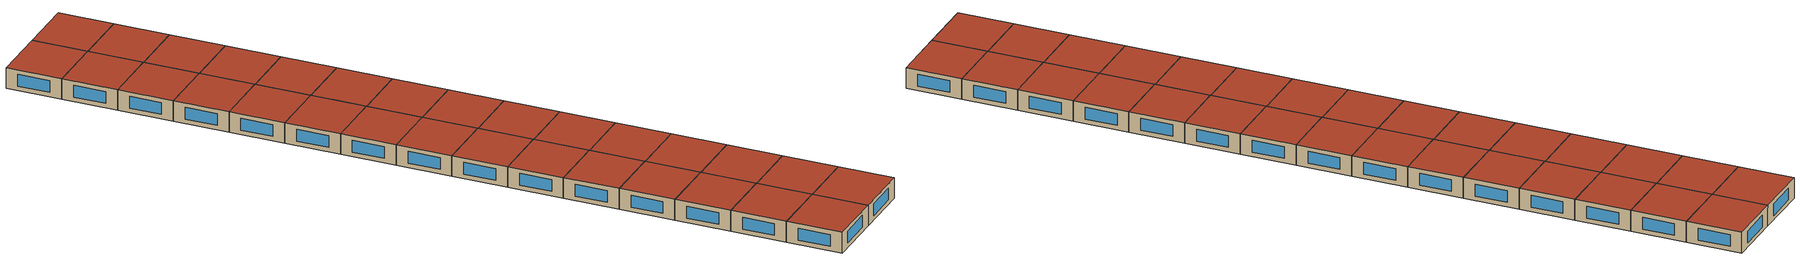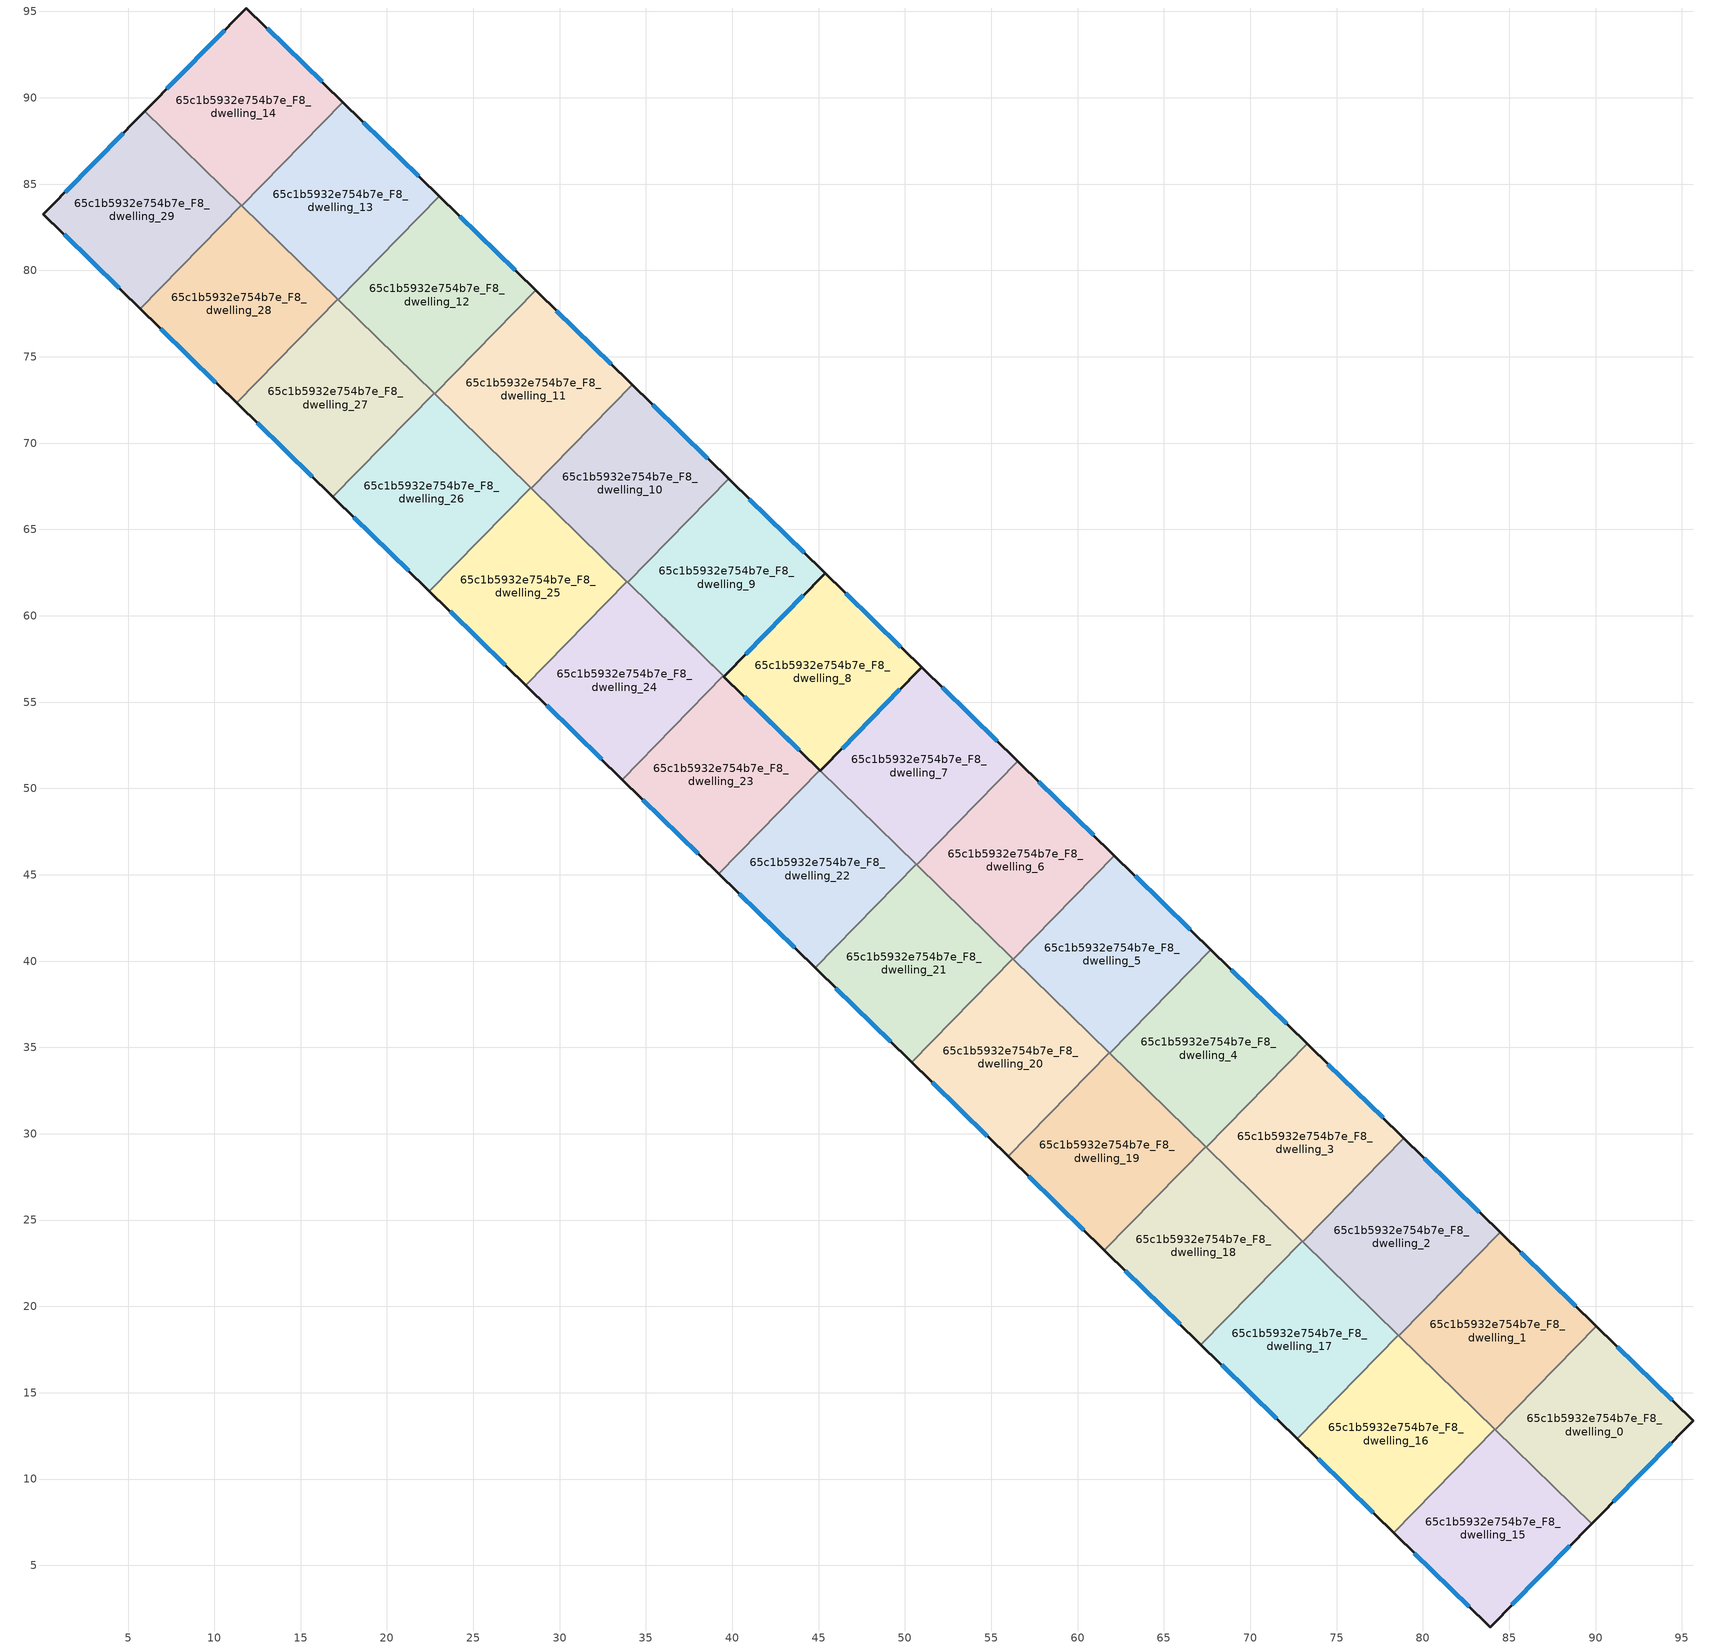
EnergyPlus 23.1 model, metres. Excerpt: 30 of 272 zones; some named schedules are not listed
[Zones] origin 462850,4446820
65c1b5932e754b7e_F8_dwelling_0
 floor to 65c1b5932e754b7e_F7_dwelling_0 (EU_floor_Construction): 95.65,13.39 89.76,7.41 84.19,12.85 90.05,18.85 z24
 wall outside (EU_wall_Construction): 89.76,7.41 95.65,13.39 90.05,18.85 z24:27
 wall to 65c1b5932e754b7e_F8_dwelling_1 (EU_wall_Construction): 90.05,18.85 84.19,12.85 z24:27
 wall to 65c1b5932e754b7e_F8_dwelling_15 (EU_wall_Construction): 84.19,12.85 89.76,7.41 z24:27
 window (EU_Window_Construction): 91.02,8.69 94.39,12.11 / 94.45,14.56 91.25,17.68 z24.64:26.36
 roof outside (EU_roof_Construction): 89.76,7.41 95.65,13.39 90.05,18.85 84.19,12.85 z27
65c1b5932e754b7e_F8_dwelling_1
 floor to 65c1b5932e754b7e_F7_dwelling_1 (EU_floor_Construction): 90.05,18.85 84.19,12.85 78.61,18.3 84.47,24.3 z24
 wall outside (EU_wall_Construction): 90.05,18.85 84.47,24.3 z24:27
 wall to 65c1b5932e754b7e_F8_dwelling_2 (EU_wall_Construction): 84.47,24.3 78.61,18.3 z24:27
 wall to 65c1b5932e754b7e_F8_dwelling_16 (EU_wall_Construction): 78.61,18.3 84.17,12.87 z24:27
 wall to 65c1b5932e754b7e_F8_dwelling_15 (EU_wall_Construction): 84.17,12.87 84.19,12.85 z24:27
 window (EU_Window_Construction): 88.86,20.02 85.66,23.13 z24.64:26.36
 roof outside (EU_roof_Construction): 84.19,12.85 90.05,18.85 84.47,24.3 78.61,18.3 z27
65c1b5932e754b7e_F8_dwelling_10
 floor to 65c1b5932e754b7e_F7_dwelling_10 (EU_floor_Construction): 39.79,67.93 33.93,61.94 28.34,67.39 34.2,73.39 z24
 wall outside (EU_wall_Construction): 39.79,67.93 34.2,73.39 z24:27
 wall to 65c1b5932e754b7e_F8_dwelling_9 (EU_wall_Construction): 33.93,61.94 39.79,67.93 z24:27
 wall to 65c1b5932e754b7e_F8_dwelling_11 (EU_wall_Construction): 34.2,73.39 28.34,67.39 z24:27
 wall to 65c1b5932e754b7e_F8_dwelling_25 (EU_wall_Construction): 28.34,67.39 33.9,61.97 z24:27
 wall to 65c1b5932e754b7e_F8_dwelling_24 (EU_wall_Construction): 33.9,61.97 33.93,61.94 z24:27
 window (EU_Window_Construction): 38.59,69.1 35.4,72.22 z24.64:26.36
 roof outside (EU_roof_Construction): 33.93,61.94 39.79,67.93 34.2,73.39 28.34,67.39 z27
65c1b5932e754b7e_F8_dwelling_11
 floor to 65c1b5932e754b7e_F7_dwelling_11 (EU_floor_Construction): 34.2,73.39 28.34,67.39 22.76,72.85 28.61,78.84 z24
 wall outside (EU_wall_Construction): 34.2,73.39 28.61,78.84 z24:27
 wall to 65c1b5932e754b7e_F8_dwelling_12 (EU_wall_Construction): 28.61,78.84 22.76,72.85 z24:27
 wall to 65c1b5932e754b7e_F8_dwelling_26 (EU_wall_Construction): 22.76,72.85 28.31,67.42 z24:27
 wall to 65c1b5932e754b7e_F8_dwelling_25 (EU_wall_Construction): 28.31,67.42 28.34,67.39 z24:27
 window (EU_Window_Construction): 33,74.56 29.81,77.68 z24.64:26.36
 roof outside (EU_roof_Construction): 28.34,67.39 34.2,73.39 28.61,78.84 22.76,72.85 z27
65c1b5932e754b7e_F8_dwelling_12
 floor to 65c1b5932e754b7e_F7_dwelling_12 (EU_floor_Construction): 28.61,78.84 22.76,72.85 17.17,78.31 23.02,84.3 z24
 wall outside (EU_wall_Construction): 28.61,78.84 23.02,84.3 z24:27
 wall to 65c1b5932e754b7e_F8_dwelling_13 (EU_wall_Construction): 23.02,84.3 17.17,78.31 z24:27
 wall to 65c1b5932e754b7e_F8_dwelling_27 (EU_wall_Construction): 17.17,78.31 22.73,72.88 z24:27
 wall to 65c1b5932e754b7e_F8_dwelling_26 (EU_wall_Construction): 22.73,72.88 22.76,72.85 z24:27
 window (EU_Window_Construction): 27.42,80.01 24.22,83.13 z24.64:26.36
 roof outside (EU_roof_Construction): 22.76,72.85 28.61,78.84 23.02,84.3 17.17,78.31 z27
65c1b5932e754b7e_F8_dwelling_13
 floor to 65c1b5932e754b7e_F7_dwelling_13 (EU_floor_Construction): 23.02,84.3 17.17,78.31 11.58,83.76 17.44,89.76 z24
 wall outside (EU_wall_Construction): 23.02,84.3 17.44,89.76 z24:27
 wall to 65c1b5932e754b7e_F8_dwelling_14 (EU_wall_Construction): 17.44,89.76 11.58,83.76 z24:27
 wall to 65c1b5932e754b7e_F8_dwelling_28 (EU_wall_Construction): 11.58,83.76 17.14,78.33 z24:27
 wall to 65c1b5932e754b7e_F8_dwelling_27 (EU_wall_Construction): 17.14,78.33 17.17,78.31 z24:27
 window (EU_Window_Construction): 21.83,85.47 18.63,88.59 z24.64:26.36
 roof outside (EU_roof_Construction): 17.17,78.31 23.02,84.3 17.44,89.76 11.58,83.76 z27
65c1b5932e754b7e_F8_dwelling_14
 floor to 65c1b5932e754b7e_F7_dwelling_14 (EU_floor_Construction): 17.44,89.76 11.58,83.76 5.98,89.23 11.86,95.2 z24
 wall outside (EU_wall_Construction): 17.44,89.76 11.86,95.2 5.98,89.23 z24:27
 wall to 65c1b5932e754b7e_F8_dwelling_29 (EU_wall_Construction): 5.98,89.23 11.56,83.79 z24:27
 wall to 65c1b5932e754b7e_F8_dwelling_28 (EU_wall_Construction): 11.56,83.79 11.58,83.76 z24:27
 window (EU_Window_Construction): 10.6,93.92 7.24,90.51 / 16.24,90.92 13.05,94.04 z24.64:26.36
 roof outside (EU_roof_Construction): 11.58,83.76 17.44,89.76 11.86,95.2 5.98,89.23 z27
65c1b5932e754b7e_F8_dwelling_15
 floor to 65c1b5932e754b7e_F7_dwelling_15 (EU_floor_Construction): 89.76,7.41 83.89,1.43 78.31,6.88 84.17,12.87 z24
 wall outside (EU_wall_Construction): 78.31,6.88 83.89,1.43 89.76,7.41 z24:27
 wall to 65c1b5932e754b7e_F8_dwelling_16 (EU_wall_Construction): 84.17,12.87 78.31,6.88 z24:27
 window (EU_Window_Construction): 85.15,2.71 88.51,6.13 / 79.51,5.71 82.69,2.6 z24.64:26.36
 roof outside (EU_roof_Construction): 83.89,1.43 89.76,7.41 84.17,12.87 78.31,6.88 z27
65c1b5932e754b7e_F8_dwelling_16
 floor to 65c1b5932e754b7e_F7_dwelling_16 (EU_floor_Construction): 84.17,12.87 78.31,6.88 72.73,12.33 78.58,18.33 z24
 wall outside (EU_wall_Construction): 72.73,12.33 78.31,6.88 z24:27
 wall to 65c1b5932e754b7e_F8_dwelling_17 (EU_wall_Construction): 78.58,18.33 72.73,12.33 z24:27
 wall to 65c1b5932e754b7e_F8_dwelling_2 (EU_wall_Construction): 78.61,18.3 78.58,18.33 z24:27
 window (EU_Window_Construction): 73.92,11.16 77.12,8.05 z24.64:26.36
 roof outside (EU_roof_Construction): 78.31,6.88 84.17,12.87 78.58,18.33 72.73,12.33 z27
65c1b5932e754b7e_F8_dwelling_17
 floor to 65c1b5932e754b7e_F7_dwelling_17 (EU_floor_Construction): 78.58,18.33 72.73,12.33 67.14,17.79 73,23.78 z24
 wall outside (EU_wall_Construction): 67.14,17.79 72.73,12.33 z24:27
 wall to 65c1b5932e754b7e_F8_dwelling_18 (EU_wall_Construction): 73,23.78 67.14,17.79 z24:27
 wall to 65c1b5932e754b7e_F8_dwelling_2 (EU_wall_Construction): 78.58,18.33 73.03,23.76 z24:27
 wall to 65c1b5932e754b7e_F8_dwelling_3 (EU_wall_Construction): 73.03,23.76 73,23.78 z24:27
 window (EU_Window_Construction): 68.34,16.62 71.53,13.5 z24.64:26.36
 roof outside (EU_roof_Construction): 72.73,12.33 78.58,18.33 73,23.78 67.14,17.79 z27
65c1b5932e754b7e_F8_dwelling_18
 floor to 65c1b5932e754b7e_F7_dwelling_18 (EU_floor_Construction): 73,23.78 67.14,17.79 61.56,23.24 67.41,29.24 z24
 wall outside (EU_wall_Construction): 61.56,23.24 67.14,17.79 z24:27
 wall to 65c1b5932e754b7e_F8_dwelling_19 (EU_wall_Construction): 67.41,29.24 61.56,23.24 z24:27
 wall to 65c1b5932e754b7e_F8_dwelling_3 (EU_wall_Construction): 73,23.78 67.44,29.21 z24:27
 wall to 65c1b5932e754b7e_F8_dwelling_4 (EU_wall_Construction): 67.44,29.21 67.41,29.24 z24:27
 window (EU_Window_Construction): 62.75,22.07 65.94,18.96 z24.64:26.36
 roof outside (EU_roof_Construction): 67.14,17.79 73,23.78 67.41,29.24 61.56,23.24 z27
65c1b5932e754b7e_F8_dwelling_19
 floor to 65c1b5932e754b7e_F7_dwelling_19 (EU_floor_Construction): 67.41,29.24 61.56,23.24 55.97,28.7 61.83,34.69 z24
 wall outside (EU_wall_Construction): 55.97,28.7 61.56,23.24 z24:27
 wall to 65c1b5932e754b7e_F8_dwelling_20 (EU_wall_Construction): 61.83,34.69 55.97,28.7 z24:27
 wall to 65c1b5932e754b7e_F8_dwelling_4 (EU_wall_Construction): 67.41,29.24 61.86,34.66 z24:27
 wall to 65c1b5932e754b7e_F8_dwelling_5 (EU_wall_Construction): 61.86,34.66 61.83,34.69 z24:27
 window (EU_Window_Construction): 57.17,27.53 60.36,24.41 z24.64:26.36
 roof outside (EU_roof_Construction): 61.56,23.24 67.41,29.24 61.83,34.69 55.97,28.7 z27
65c1b5932e754b7e_F8_dwelling_2
 floor to 65c1b5932e754b7e_F7_dwelling_2 (EU_floor_Construction): 84.47,24.3 78.61,18.3 73.03,23.75 78.88,29.75 z24
 wall outside (EU_wall_Construction): 84.47,24.3 78.88,29.75 z24:27
 wall to 65c1b5932e754b7e_F8_dwelling_3 (EU_wall_Construction): 78.88,29.75 73.03,23.75 z24:27
 window (EU_Window_Construction): 83.27,25.47 80.08,28.59 z24.64:26.36
 roof outside (EU_roof_Construction): 78.61,18.3 84.47,24.3 78.88,29.75 73.03,23.75 z27
65c1b5932e754b7e_F8_dwelling_20
 floor to 65c1b5932e754b7e_F7_dwelling_20 (EU_floor_Construction): 61.83,34.69 55.97,28.7 50.38,34.15 56.24,40.15 z24
 wall outside (EU_wall_Construction): 50.38,34.15 55.97,28.7 z24:27
 wall to 65c1b5932e754b7e_F8_dwelling_21 (EU_wall_Construction): 56.24,40.15 50.38,34.15 z24:27
 wall to 65c1b5932e754b7e_F8_dwelling_5 (EU_wall_Construction): 61.83,34.69 56.27,40.12 z24:27
 wall to 65c1b5932e754b7e_F8_dwelling_6 (EU_wall_Construction): 56.27,40.12 56.24,40.15 z24:27
 window (EU_Window_Construction): 51.58,32.98 54.77,29.87 z24.64:26.36
 roof outside (EU_roof_Construction): 55.97,28.7 61.83,34.69 56.24,40.15 50.38,34.15 z27
65c1b5932e754b7e_F8_dwelling_21
 floor to 65c1b5932e754b7e_F7_dwelling_21 (EU_floor_Construction): 56.24,40.15 50.38,34.15 44.8,39.61 50.66,45.6 z24
 wall outside (EU_wall_Construction): 44.8,39.61 50.38,34.15 z24:27
 wall to 65c1b5932e754b7e_F8_dwelling_22 (EU_wall_Construction): 50.66,45.6 44.8,39.61 z24:27
 wall to 65c1b5932e754b7e_F8_dwelling_6 (EU_wall_Construction): 56.24,40.15 50.69,45.57 z24:27
 wall to 65c1b5932e754b7e_F8_dwelling_7 (EU_wall_Construction): 50.69,45.57 50.66,45.6 z24:27
 window (EU_Window_Construction): 46,38.44 49.19,35.32 z24.64:26.36
 roof outside (EU_roof_Construction): 50.38,34.15 56.24,40.15 50.66,45.6 44.8,39.61 z27
65c1b5932e754b7e_F8_dwelling_22
 floor to 65c1b5932e754b7e_F7_dwelling_22 (EU_floor_Construction): 50.66,45.6 44.8,39.61 39.21,45.06 45.07,51.06 z24
 wall outside (EU_wall_Construction): 39.21,45.06 44.8,39.61 / 45.1,51.03 45.07,51.06 z24:27
 wall to 65c1b5932e754b7e_F8_dwelling_23 (EU_wall_Construction): 45.07,51.06 39.21,45.06 z24:27
 wall to 65c1b5932e754b7e_F8_dwelling_7 (EU_wall_Construction): 50.66,45.6 45.1,51.03 z24:27
 window (EU_Window_Construction): 40.41,43.89 43.6,40.78 z24.64:26.36
 roof outside (EU_roof_Construction): 44.8,39.61 50.66,45.6 45.07,51.06 39.21,45.06 z27
65c1b5932e754b7e_F8_dwelling_23
 floor to 65c1b5932e754b7e_F7_dwelling_23 (EU_floor_Construction): 45.07,51.06 39.21,45.06 33.63,50.52 39.48,56.51 z24
 wall outside (EU_wall_Construction): 33.63,50.52 39.21,45.06 / 45.07,51.06 39.52,56.48 z24:27
 wall to 65c1b5932e754b7e_F8_dwelling_24 (EU_wall_Construction): 39.48,56.51 33.63,50.52 z24:27
 wall to 65c1b5932e754b7e_F8_dwelling_8 (EU_wall_Construction): 39.52,56.48 39.48,56.51 z24:27
 window (EU_Window_Construction): 34.82,49.35 38.02,46.23 / 43.88,52.22 40.71,55.32 z24.64:26.36
 roof outside (EU_roof_Construction): 39.21,45.06 45.07,51.06 39.48,56.51 33.63,50.52 z27
65c1b5932e754b7e_F8_dwelling_24
 floor to 65c1b5932e754b7e_F7_dwelling_24 (EU_floor_Construction): 39.48,56.51 33.63,50.52 28.04,55.97 33.9,61.97 z24
 wall outside (EU_wall_Construction): 28.04,55.97 33.63,50.52 z24:27
 wall to 65c1b5932e754b7e_F8_dwelling_25 (EU_wall_Construction): 33.9,61.97 28.04,55.97 z24:27
 wall to 65c1b5932e754b7e_F8_dwelling_9 (EU_wall_Construction): 39.48,56.51 33.93,61.94 z24:27
 window (EU_Window_Construction): 29.24,54.81 32.43,51.69 z24.64:26.36
 roof outside (EU_roof_Construction): 33.63,50.52 39.48,56.51 33.9,61.97 28.04,55.97 z27
65c1b5932e754b7e_F8_dwelling_25
 floor to 65c1b5932e754b7e_F7_dwelling_25 (EU_floor_Construction): 33.9,61.97 28.04,55.97 22.46,61.43 28.31,67.42 z24
 wall outside (EU_wall_Construction): 22.46,61.43 28.04,55.97 z24:27
 wall to 65c1b5932e754b7e_F8_dwelling_26 (EU_wall_Construction): 28.31,67.42 22.46,61.43 z24:27
 window (EU_Window_Construction): 23.65,60.26 26.85,57.14 z24.64:26.36
 roof outside (EU_roof_Construction): 28.04,55.97 33.9,61.97 28.31,67.42 22.46,61.43 z27
65c1b5932e754b7e_F8_dwelling_26
 floor to 65c1b5932e754b7e_F7_dwelling_26 (EU_floor_Construction): 28.31,67.42 22.46,61.43 16.87,66.88 22.73,72.88 z24
 wall outside (EU_wall_Construction): 16.87,66.88 22.46,61.43 z24:27
 wall to 65c1b5932e754b7e_F8_dwelling_27 (EU_wall_Construction): 22.73,72.88 16.87,66.88 z24:27
 window (EU_Window_Construction): 18.07,65.72 21.26,62.6 z24.64:26.36
 roof outside (EU_roof_Construction): 22.46,61.43 28.31,67.42 22.73,72.88 16.87,66.88 z27
65c1b5932e754b7e_F8_dwelling_27
 floor to 65c1b5932e754b7e_F7_dwelling_27 (EU_floor_Construction): 22.73,72.88 16.87,66.88 11.28,72.34 17.14,78.33 z24
 wall outside (EU_wall_Construction): 11.28,72.34 16.87,66.88 z24:27
 wall to 65c1b5932e754b7e_F8_dwelling_28 (EU_wall_Construction): 17.14,78.33 11.28,72.34 z24:27
 window (EU_Window_Construction): 12.48,71.17 15.67,68.05 z24.64:26.36
 roof outside (EU_roof_Construction): 16.87,66.88 22.73,72.88 17.14,78.33 11.28,72.34 z27
65c1b5932e754b7e_F8_dwelling_28
 floor to 65c1b5932e754b7e_F7_dwelling_28 (EU_floor_Construction): 17.14,78.33 11.28,72.34 5.7,77.79 11.55,83.79 z24
 wall outside (EU_wall_Construction): 5.7,77.79 11.28,72.34 z24:27
 wall to 65c1b5932e754b7e_F8_dwelling_29 (EU_wall_Construction): 11.55,83.79 5.7,77.79 z24:27
 window (EU_Window_Construction): 6.9,76.63 10.09,73.51 z24.64:26.36
 roof outside (EU_roof_Construction): 11.28,72.34 17.14,78.33 11.55,83.79 5.7,77.79 z27
65c1b5932e754b7e_F8_dwelling_29
 floor to 65c1b5932e754b7e_F7_dwelling_29 (EU_floor_Construction): 11.55,83.79 5.7,77.79 0.1,83.26 5.98,89.23 z24
 wall outside (EU_wall_Construction): 5.98,89.23 0.1,83.26 5.7,77.79 z24:27
 window (EU_Window_Construction): 1.3,82.09 4.5,78.96 / 4.72,87.95 1.36,84.54 z24.64:26.36
 roof outside (EU_roof_Construction): 5.7,77.79 11.55,83.79 5.98,89.23 0.1,83.26 z27
65c1b5932e754b7e_F8_dwelling_3
 floor to 65c1b5932e754b7e_F7_dwelling_3 (EU_floor_Construction): 78.88,29.75 73.03,23.75 67.44,29.21 73.3,35.21 z24
 wall outside (EU_wall_Construction): 78.88,29.75 73.3,35.21 z24:27
 wall to 65c1b5932e754b7e_F8_dwelling_4 (EU_wall_Construction): 73.3,35.21 67.44,29.21 z24:27
 window (EU_Window_Construction): 77.69,30.92 74.5,34.04 z24.64:26.36
 roof outside (EU_roof_Construction): 73.03,23.75 78.88,29.75 73.3,35.21 67.44,29.21 z27
65c1b5932e754b7e_F8_dwelling_4
 floor to 65c1b5932e754b7e_F7_dwelling_4 (EU_floor_Construction): 73.3,35.21 67.44,29.21 61.86,34.66 67.72,40.66 z24
 wall outside (EU_wall_Construction): 73.3,35.21 67.72,40.66 z24:27
 wall to 65c1b5932e754b7e_F8_dwelling_5 (EU_wall_Construction): 67.72,40.66 61.86,34.66 z24:27
 window (EU_Window_Construction): 72.1,36.37 68.91,39.49 z24.64:26.36
 roof outside (EU_roof_Construction): 67.44,29.21 73.3,35.21 67.72,40.66 61.86,34.66 z27
65c1b5932e754b7e_F8_dwelling_5
 floor to 65c1b5932e754b7e_F7_dwelling_5 (EU_floor_Construction): 67.72,40.66 61.86,34.66 56.27,40.12 62.13,46.11 z24
 wall outside (EU_wall_Construction): 67.72,40.66 62.13,46.11 z24:27
 wall to 65c1b5932e754b7e_F8_dwelling_6 (EU_wall_Construction): 62.13,46.11 56.27,40.12 z24:27
 window (EU_Window_Construction): 66.52,41.83 63.33,44.95 z24.64:26.36
 roof outside (EU_roof_Construction): 61.86,34.66 67.72,40.66 62.13,46.11 56.27,40.12 z27
65c1b5932e754b7e_F8_dwelling_6
 floor to 65c1b5932e754b7e_F7_dwelling_6 (EU_floor_Construction): 62.13,46.11 56.27,40.12 50.69,45.57 56.54,51.57 z24
 wall outside (EU_wall_Construction): 62.13,46.11 56.54,51.57 z24:27
 wall to 65c1b5932e754b7e_F8_dwelling_7 (EU_wall_Construction): 56.54,51.57 50.69,45.57 z24:27
 window (EU_Window_Construction): 60.93,47.28 57.74,50.4 z24.64:26.36
 roof outside (EU_roof_Construction): 56.27,40.12 62.13,46.11 56.54,51.57 50.69,45.57 z27
65c1b5932e754b7e_F8_dwelling_7
 floor to 65c1b5932e754b7e_F7_dwelling_7 (EU_floor_Construction): 56.54,51.57 50.69,45.57 45.1,51.03 50.96,57.02 z24
 wall outside (EU_wall_Construction): 56.54,51.57 50.96,57.02 45.1,51.03 z24:27
 window (EU_Window_Construction): 49.7,55.74 46.36,52.31 / 55.35,52.74 52.16,55.85 z24.64:26.36
 roof outside (EU_roof_Construction): 50.69,45.57 56.54,51.57 50.96,57.02 45.1,51.03 z27
65c1b5932e754b7e_F8_dwelling_8
 floor to 65c1b5932e754b7e_F7_dwelling_8 (EU_floor_Construction): 50.96,57.02 45.1,51.03 45.07,51.06 39.52,56.48 45.37,62.48 z24
 wall outside (EU_wall_Construction): 45.07,51.06 45.1,51.03 50.96,57.02 45.37,62.48 39.52,56.48 45.07,51.06 z24:27
 wall to 65c1b5932e754b7e_F8_dwelling_9 (EU_wall_Construction): 39.52,56.48 39.48,56.51 z24:27
 wall adiabatic (EU_wall_Construction): 36.09,59.83 39.48,56.51 / 36.09,59.83 39.48,56.51 z24:27
 window (EU_Window_Construction): 46.36,52.31 49.7,55.74 / 49.76,58.19 46.57,61.31 / 44.12,61.19 40.77,57.77 / 40.71,55.32 43.88,52.22 z24.64:26.36
 roof outside (EU_roof_Construction): 45.1,51.03 50.96,57.02 45.37,62.48 39.52,56.48 45.07,51.06 z27
65c1b5932e754b7e_F8_dwelling_9
 floor to 65c1b5932e754b7e_F7_dwelling_9 (EU_floor_Construction): 45.37,62.48 39.52,56.48 33.93,61.94 39.79,67.93 z24
 wall outside (EU_wall_Construction): 39.52,56.48 45.37,62.48 39.79,67.93 z24:27
 window (EU_Window_Construction): 40.77,57.77 44.12,61.19 / 44.18,63.65 40.98,66.76 z24.64:26.36
 roof outside (EU_roof_Construction): 39.52,56.48 45.37,62.48 39.79,67.93 33.93,61.94 z27
[Building]
EU S2 Campaign: North Axis=0; Terrain=City; Solar Distribution=FullExterior
[Site:Location]
Yerevan-Zvartnots.Intl.AP: Latitude=40.15; Longitude=44.383; Time Zone=4; Elevation=854
[SizingPeriod:WeatherFileDays]
AnnualSizingPeriod: Begin Month=1; Begin Day of Month=1; End Month=12; End Day of Month=31; Day of Week for Start Day=Monday; Use Weather File Daylight Saving Period=No; Use Weather File Rain and Snow Indicators=No
[MATERIAL]
EU_InternalMass_Material: Roughness=MediumRough; Thickness=0.1; Conductivity=1; Density=1800; Specific Heat=900; Thermal Absorptance=0.9; Solar Absorptance=0.7; Visible Absorptance=0.7
[MATERIAL:NOMASS] Roughness=MediumRough; Thermal Absorptance=0.9; Solar Absorptance=0.7; Visible Absorptance=0.7
Name | Thermal Resistance
EU_wall_NoMass | 1.05043
EU_roof_NoMass | 1.45357
EU_floor_NoMass | 0.478065
[WINDOWMATERIAL:SIMPLEGLAZINGSYSTEM]
EU_Window_SimpleGlazing: UFactor=2.5566; Solar Heat Gain Coefficient=0.75; Visible Transmittance=0.75
[CONSTRUCTION]
EU_wall_Construction: EU_wall_NoMass
EU_roof_Construction: EU_roof_NoMass
EU_floor_Construction: EU_floor_NoMass
EU_Window_Construction: EU_Window_SimpleGlazing
EU_InternalMass_Construction: EU_InternalMass_Material
[ZONE] Type=1; Multiplier=1; Ceiling Height=autocalculate; Floor Area=autocalculate; Part of Total Floor Area=Yes
Name | Volume
65c1b5932e754b7e_F8_dwelling_0 | 196.303
65c1b5932e754b7e_F8_dwelling_1 | 196.307
65c1b5932e754b7e_F8_dwelling_10; 65c1b5932e754b7e_F8_dwelling_11 | 196.3
65c1b5932e754b7e_F8_dwelling_12; 65c1b5932e754b7e_F8_dwelling_8 | 196.319
65c1b5932e754b7e_F8_dwelling_13 | 196.302
65c1b5932e754b7e_F8_dwelling_14; 65c1b5932e754b7e_F8_dwelling_19; 65c1b5932e754b7e_F8_dwelling_24 | 196.315
65c1b5932e754b7e_F8_dwelling_15; 65c1b5932e754b7e_F8_dwelling_29 | 196.293
65c1b5932e754b7e_F8_dwelling_16; 65c1b5932e754b7e_F8_dwelling_17; 65c1b5932e754b7e_F8_dwelling_18; 65c1b5932e754b7e_F8_dwelling_28 | 196.297
65c1b5932e754b7e_F8_dwelling_2 | 196.308
65c1b5932e754b7e_F8_dwelling_20; 65c1b5932e754b7e_F8_dwelling_27 | 196.314
65c1b5932e754b7e_F8_dwelling_21; 65c1b5932e754b7e_F8_dwelling_7 | 196.296
65c1b5932e754b7e_F8_dwelling_22 | 196.321
65c1b5932e754b7e_F8_dwelling_23 | 196.299
65c1b5932e754b7e_F8_dwelling_25 | 196.279
65c1b5932e754b7e_F8_dwelling_26 | 196.332
65c1b5932e754b7e_F8_dwelling_3 | 196.31
65c1b5932e754b7e_F8_dwelling_4 | 196.311
65c1b5932e754b7e_F8_dwelling_5 | 196.329
65c1b5932e754b7e_F8_dwelling_6 | 196.313
65c1b5932e754b7e_F8_dwelling_9 | 196.294
[INTERNALMASS] Construction=EU_InternalMass_Construction
Name | Zone or ZoneList | Surface Area
65c1b5932e754b7e_F8_dwelling_0_EU_InternalMass | 65c1b5932e754b7e_F8_dwelling_0 | 65.4342
65c1b5932e754b7e_F8_dwelling_1_EU_InternalMass | 65c1b5932e754b7e_F8_dwelling_1 | 65.4358
65c1b5932e754b7e_F8_dwelling_2_EU_InternalMass | 65c1b5932e754b7e_F8_dwelling_2 | 65.4361
65c1b5932e754b7e_F8_dwelling_3_EU_InternalMass | 65c1b5932e754b7e_F8_dwelling_3 | 65.4366
65c1b5932e754b7e_F8_dwelling_4_EU_InternalMass | 65c1b5932e754b7e_F8_dwelling_4 | 65.4369
65c1b5932e754b7e_F8_dwelling_5_EU_InternalMass | 65c1b5932e754b7e_F8_dwelling_5 | 65.443
65c1b5932e754b7e_F8_dwelling_6_EU_InternalMass | 65c1b5932e754b7e_F8_dwelling_6 | 65.4376
65c1b5932e754b7e_F8_dwelling_7_EU_InternalMass | 65c1b5932e754b7e_F8_dwelling_7 | 65.432
65c1b5932e754b7e_F8_dwelling_8_EU_InternalMass | 65c1b5932e754b7e_F8_dwelling_8 | 65.4443
65c1b5932e754b7e_F8_dwelling_9_EU_InternalMass | 65c1b5932e754b7e_F8_dwelling_9 | 65.4328
65c1b5932e754b7e_F8_dwelling_10_EU_InternalMass | 65c1b5932e754b7e_F8_dwelling_10 | 65.4332
65c1b5932e754b7e_F8_dwelling_11_EU_InternalMass | 65c1b5932e754b7e_F8_dwelling_11 | 65.4335
65c1b5932e754b7e_F8_dwelling_12_EU_InternalMass | 65c1b5932e754b7e_F8_dwelling_12 | 65.4396
65c1b5932e754b7e_F8_dwelling_13_EU_InternalMass | 65c1b5932e754b7e_F8_dwelling_13 | 65.434
65c1b5932e754b7e_F8_dwelling_14_EU_InternalMass | 65c1b5932e754b7e_F8_dwelling_14 | 65.4386
65c1b5932e754b7e_F8_dwelling_15_EU_InternalMass | 65c1b5932e754b7e_F8_dwelling_15 | 65.431
65c1b5932e754b7e_F8_dwelling_16_EU_InternalMass | 65c1b5932e754b7e_F8_dwelling_16 | 65.4325
65c1b5932e754b7e_F8_dwelling_17_EU_InternalMass | 65c1b5932e754b7e_F8_dwelling_17 | 65.4324
65c1b5932e754b7e_F8_dwelling_18_EU_InternalMass | 65c1b5932e754b7e_F8_dwelling_18 | 65.4321
65c1b5932e754b7e_F8_dwelling_19_EU_InternalMass | 65c1b5932e754b7e_F8_dwelling_19 | 65.4381
65c1b5932e754b7e_F8_dwelling_20_EU_InternalMass | 65c1b5932e754b7e_F8_dwelling_20 | 65.4381
65c1b5932e754b7e_F8_dwelling_21_EU_InternalMass | 65c1b5932e754b7e_F8_dwelling_21 | 65.4321
65c1b5932e754b7e_F8_dwelling_22_EU_InternalMass | 65c1b5932e754b7e_F8_dwelling_22 | 65.4381
65c1b5932e754b7e_F8_dwelling_23_EU_InternalMass | 65c1b5932e754b7e_F8_dwelling_23 | 65.4324
65c1b5932e754b7e_F8_dwelling_24_EU_InternalMass | 65c1b5932e754b7e_F8_dwelling_24 | 65.4383
65c1b5932e754b7e_F8_dwelling_25_EU_InternalMass | 65c1b5932e754b7e_F8_dwelling_25 | 65.4263
65c1b5932e754b7e_F8_dwelling_26_EU_InternalMass | 65c1b5932e754b7e_F8_dwelling_26 | 65.444
65c1b5932e754b7e_F8_dwelling_27_EU_InternalMass | 65c1b5932e754b7e_F8_dwelling_27 | 65.4381
65c1b5932e754b7e_F8_dwelling_28_EU_InternalMass | 65c1b5932e754b7e_F8_dwelling_28 | 65.4324
65c1b5932e754b7e_F8_dwelling_29_EU_InternalMass | 65c1b5932e754b7e_F8_dwelling_29 | 65.4308
[OTHEREQUIPMENT] Fuel Type=Electricity; Design Level Calculation Method=Watts/Area; Power per Zone Floor Area=1; Fraction Latent=0; Fraction Radiant=0; Fraction Lost=0; Carbon Dioxide Generation Rate=0; EndUse Subcategory=EU_Step8_InternalGains
Name | Zone or ZoneList or Space or SpaceList | Schedule
EU_Step8_InternalGain_65c1b5932e754b7e_F8_dwelling_0_f000 | 65c1b5932e754b7e_F8_dwelling_0 | EU_Step8_GainSchedule_65c1b5932e754b7e_F8_dwelling_0_f000
EU_Step8_InternalGain_65c1b5932e754b7e_F8_dwelling_1_f000 | 65c1b5932e754b7e_F8_dwelling_1 | EU_Step8_GainSchedule_65c1b5932e754b7e_F8_dwelling_1_f000
EU_Step8_InternalGain_65c1b5932e754b7e_F8_dwelling_2_f000 | 65c1b5932e754b7e_F8_dwelling_2 | EU_Step8_GainSchedule_65c1b5932e754b7e_F8_dwelling_2_f000
EU_Step8_InternalGain_65c1b5932e754b7e_F8_dwelling_3_f000 | 65c1b5932e754b7e_F8_dwelling_3 | EU_Step8_GainSchedule_65c1b5932e754b7e_F8_dwelling_3_f000
EU_Step8_InternalGain_65c1b5932e754b7e_F8_dwelling_4_f000 | 65c1b5932e754b7e_F8_dwelling_4 | EU_Step8_GainSchedule_65c1b5932e754b7e_F8_dwelling_4_f000
EU_Step8_InternalGain_65c1b5932e754b7e_F8_dwelling_5_f000 | 65c1b5932e754b7e_F8_dwelling_5 | EU_Step8_GainSchedule_65c1b5932e754b7e_F8_dwelling_5_f000
EU_Step8_InternalGain_65c1b5932e754b7e_F8_dwelling_6_f000 | 65c1b5932e754b7e_F8_dwelling_6 | EU_Step8_GainSchedule_65c1b5932e754b7e_F8_dwelling_6_f000
EU_Step8_InternalGain_65c1b5932e754b7e_F8_dwelling_7_f000 | 65c1b5932e754b7e_F8_dwelling_7 | EU_Step8_GainSchedule_65c1b5932e754b7e_F8_dwelling_7_f000
EU_Step8_InternalGain_65c1b5932e754b7e_F8_dwelling_8_f000 | 65c1b5932e754b7e_F8_dwelling_8 | EU_Step8_GainSchedule_65c1b5932e754b7e_F8_dwelling_8_f000
EU_Step8_InternalGain_65c1b5932e754b7e_F8_dwelling_9_f000 | 65c1b5932e754b7e_F8_dwelling_9 | EU_Step8_GainSchedule_65c1b5932e754b7e_F8_dwelling_9_f000
EU_Step8_InternalGain_65c1b5932e754b7e_F8_dwelling_10_f000 | 65c1b5932e754b7e_F8_dwelling_10 | EU_Step8_GainSchedule_65c1b5932e754b7e_F8_dwelling_10_f000
EU_Step8_InternalGain_65c1b5932e754b7e_F8_dwelling_11_f000 | 65c1b5932e754b7e_F8_dwelling_11 | EU_Step8_GainSchedule_65c1b5932e754b7e_F8_dwelling_11_f000
EU_Step8_InternalGain_65c1b5932e754b7e_F8_dwelling_12_f000 | 65c1b5932e754b7e_F8_dwelling_12 | EU_Step8_GainSchedule_65c1b5932e754b7e_F8_dwelling_12_f000
EU_Step8_InternalGain_65c1b5932e754b7e_F8_dwelling_13_f000 | 65c1b5932e754b7e_F8_dwelling_13 | EU_Step8_GainSchedule_65c1b5932e754b7e_F8_dwelling_13_f000
EU_Step8_InternalGain_65c1b5932e754b7e_F8_dwelling_14_f000 | 65c1b5932e754b7e_F8_dwelling_14 | EU_Step8_GainSchedule_65c1b5932e754b7e_F8_dwelling_14_f000
EU_Step8_InternalGain_65c1b5932e754b7e_F8_dwelling_15_f000 | 65c1b5932e754b7e_F8_dwelling_15 | EU_Step8_GainSchedule_65c1b5932e754b7e_F8_dwelling_15_f000
EU_Step8_InternalGain_65c1b5932e754b7e_F8_dwelling_16_f000 | 65c1b5932e754b7e_F8_dwelling_16 | EU_Step8_GainSchedule_65c1b5932e754b7e_F8_dwelling_16_f000
EU_Step8_InternalGain_65c1b5932e754b7e_F8_dwelling_17_f000 | 65c1b5932e754b7e_F8_dwelling_17 | EU_Step8_GainSchedule_65c1b5932e754b7e_F8_dwelling_17_f000
EU_Step8_InternalGain_65c1b5932e754b7e_F8_dwelling_18_f000 | 65c1b5932e754b7e_F8_dwelling_18 | EU_Step8_GainSchedule_65c1b5932e754b7e_F8_dwelling_18_f000
EU_Step8_InternalGain_65c1b5932e754b7e_F8_dwelling_19_f000 | 65c1b5932e754b7e_F8_dwelling_19 | EU_Step8_GainSchedule_65c1b5932e754b7e_F8_dwelling_19_f000
EU_Step8_InternalGain_65c1b5932e754b7e_F8_dwelling_20_f000 | 65c1b5932e754b7e_F8_dwelling_20 | EU_Step8_GainSchedule_65c1b5932e754b7e_F8_dwelling_20_f000
EU_Step8_InternalGain_65c1b5932e754b7e_F8_dwelling_21_f000 | 65c1b5932e754b7e_F8_dwelling_21 | EU_Step8_GainSchedule_65c1b5932e754b7e_F8_dwelling_21_f000
EU_Step8_InternalGain_65c1b5932e754b7e_F8_dwelling_22_f000 | 65c1b5932e754b7e_F8_dwelling_22 | EU_Step8_GainSchedule_65c1b5932e754b7e_F8_dwelling_22_f000
EU_Step8_InternalGain_65c1b5932e754b7e_F8_dwelling_23_f000 | 65c1b5932e754b7e_F8_dwelling_23 | EU_Step8_GainSchedule_65c1b5932e754b7e_F8_dwelling_23_f000
EU_Step8_InternalGain_65c1b5932e754b7e_F8_dwelling_24_f000 | 65c1b5932e754b7e_F8_dwelling_24 | EU_Step8_GainSchedule_65c1b5932e754b7e_F8_dwelling_24_f000
EU_Step8_InternalGain_65c1b5932e754b7e_F8_dwelling_25_f000 | 65c1b5932e754b7e_F8_dwelling_25 | EU_Step8_GainSchedule_65c1b5932e754b7e_F8_dwelling_25_f000
EU_Step8_InternalGain_65c1b5932e754b7e_F8_dwelling_26_f000 | 65c1b5932e754b7e_F8_dwelling_26 | EU_Step8_GainSchedule_65c1b5932e754b7e_F8_dwelling_26_f000
EU_Step8_InternalGain_65c1b5932e754b7e_F8_dwelling_27_f000 | 65c1b5932e754b7e_F8_dwelling_27 | EU_Step8_GainSchedule_65c1b5932e754b7e_F8_dwelling_27_f000
EU_Step8_InternalGain_65c1b5932e754b7e_F8_dwelling_28_f000 | 65c1b5932e754b7e_F8_dwelling_28 | EU_Step8_GainSchedule_65c1b5932e754b7e_F8_dwelling_28_f000
EU_Step8_InternalGain_65c1b5932e754b7e_F8_dwelling_29_f000 | 65c1b5932e754b7e_F8_dwelling_29 | EU_Step8_GainSchedule_65c1b5932e754b7e_F8_dwelling_29_f000
[ZONEVENTILATION:DESIGNFLOWRATE] Schedule=EU_AlwaysOn; Design Flow Rate Calculation Method=AirChanges/Hour; Air Changes per Hour=0.557805; Ventilation Type=Natural; Fan Pressure Rise=0; Fan Total Efficiency=1; Constant Term Coefficient=1; Temperature Term Coefficient=0; Velocity Term Coefficient=0; Velocity Squared Term Coefficient=0; Minimum Indoor Temperature=-100; Maximum Indoor Temperature=100; Delta Temperature=-100; Minimum Outdoor Temperature=-100; Maximum Outdoor Temperature=100; Maximum Wind Speed=40
Name | Zone or ZoneList or Space or SpaceList
EU_ConstantAir_65c1b5932e754b7e_F8_dwelling_0 | 65c1b5932e754b7e_F8_dwelling_0
EU_ConstantAir_65c1b5932e754b7e_F8_dwelling_1 | 65c1b5932e754b7e_F8_dwelling_1
EU_ConstantAir_65c1b5932e754b7e_F8_dwelling_2 | 65c1b5932e754b7e_F8_dwelling_2
EU_ConstantAir_65c1b5932e754b7e_F8_dwelling_3 | 65c1b5932e754b7e_F8_dwelling_3
EU_ConstantAir_65c1b5932e754b7e_F8_dwelling_4 | 65c1b5932e754b7e_F8_dwelling_4
EU_ConstantAir_65c1b5932e754b7e_F8_dwelling_5 | 65c1b5932e754b7e_F8_dwelling_5
EU_ConstantAir_65c1b5932e754b7e_F8_dwelling_6 | 65c1b5932e754b7e_F8_dwelling_6
EU_ConstantAir_65c1b5932e754b7e_F8_dwelling_7 | 65c1b5932e754b7e_F8_dwelling_7
EU_ConstantAir_65c1b5932e754b7e_F8_dwelling_8 | 65c1b5932e754b7e_F8_dwelling_8
EU_ConstantAir_65c1b5932e754b7e_F8_dwelling_9 | 65c1b5932e754b7e_F8_dwelling_9
EU_ConstantAir_65c1b5932e754b7e_F8_dwelling_10 | 65c1b5932e754b7e_F8_dwelling_10
EU_ConstantAir_65c1b5932e754b7e_F8_dwelling_11 | 65c1b5932e754b7e_F8_dwelling_11
EU_ConstantAir_65c1b5932e754b7e_F8_dwelling_12 | 65c1b5932e754b7e_F8_dwelling_12
EU_ConstantAir_65c1b5932e754b7e_F8_dwelling_13 | 65c1b5932e754b7e_F8_dwelling_13
EU_ConstantAir_65c1b5932e754b7e_F8_dwelling_14 | 65c1b5932e754b7e_F8_dwelling_14
EU_ConstantAir_65c1b5932e754b7e_F8_dwelling_15 | 65c1b5932e754b7e_F8_dwelling_15
EU_ConstantAir_65c1b5932e754b7e_F8_dwelling_16 | 65c1b5932e754b7e_F8_dwelling_16
EU_ConstantAir_65c1b5932e754b7e_F8_dwelling_17 | 65c1b5932e754b7e_F8_dwelling_17
EU_ConstantAir_65c1b5932e754b7e_F8_dwelling_18 | 65c1b5932e754b7e_F8_dwelling_18
EU_ConstantAir_65c1b5932e754b7e_F8_dwelling_19 | 65c1b5932e754b7e_F8_dwelling_19
EU_ConstantAir_65c1b5932e754b7e_F8_dwelling_20 | 65c1b5932e754b7e_F8_dwelling_20
EU_ConstantAir_65c1b5932e754b7e_F8_dwelling_21 | 65c1b5932e754b7e_F8_dwelling_21
EU_ConstantAir_65c1b5932e754b7e_F8_dwelling_22 | 65c1b5932e754b7e_F8_dwelling_22
EU_ConstantAir_65c1b5932e754b7e_F8_dwelling_23 | 65c1b5932e754b7e_F8_dwelling_23
EU_ConstantAir_65c1b5932e754b7e_F8_dwelling_24 | 65c1b5932e754b7e_F8_dwelling_24
EU_ConstantAir_65c1b5932e754b7e_F8_dwelling_25 | 65c1b5932e754b7e_F8_dwelling_25
EU_ConstantAir_65c1b5932e754b7e_F8_dwelling_26 | 65c1b5932e754b7e_F8_dwelling_26
EU_ConstantAir_65c1b5932e754b7e_F8_dwelling_27 | 65c1b5932e754b7e_F8_dwelling_27
EU_ConstantAir_65c1b5932e754b7e_F8_dwelling_28 | 65c1b5932e754b7e_F8_dwelling_28
EU_ConstantAir_65c1b5932e754b7e_F8_dwelling_29 | 65c1b5932e754b7e_F8_dwelling_29
[HVACTEMPLATE:ZONE:IDEALLOADSAIRSYSTEM] System Availability Schedule=EU_AlwaysOn; Maximum Heating Supply Air Temperature=50; Minimum Cooling Supply Air Temperature=13; Maximum Heating Supply Air Humidity Ratio=0.0156; Minimum Cooling Supply Air Humidity Ratio=0.0077; Heating Limit=NoLimit; Cooling Limit=NoLimit; Heating Availability Schedule=EU_AlwaysOn; Cooling Availability Schedule=EU_CoolingOff; Dehumidification Control Type=ConstantSensibleHeatRatio; Cooling Sensible Heat Ratio=0.7; Dehumidification Setpoint=60; Humidification Control Type=None; Humidification Setpoint=30; Outdoor Air Method=None; Outdoor Air Flow Rate per Person=0.00944; Outdoor Air Flow Rate per Zone Floor Area=0; Outdoor Air Flow Rate per Zone=0; Demand Controlled Ventilation Type=None; Outdoor Air Economizer Type=NoEconomizer; Heat Recovery Type=None; Sensible Heat Recovery Effectiveness=0.7; Latent Heat Recovery Effectiveness=0.65
Name | Template Thermostat
65c1b5932e754b7e_F8_dwelling_0 | EU_HeatOnly_65c1b5932e754b7e_F8_dwelling_0
65c1b5932e754b7e_F8_dwelling_1 | EU_HeatOnly_65c1b5932e754b7e_F8_dwelling_1
65c1b5932e754b7e_F8_dwelling_2 | EU_HeatOnly_65c1b5932e754b7e_F8_dwelling_2
65c1b5932e754b7e_F8_dwelling_3 | EU_HeatOnly_65c1b5932e754b7e_F8_dwelling_3
65c1b5932e754b7e_F8_dwelling_4 | EU_HeatOnly_65c1b5932e754b7e_F8_dwelling_4
65c1b5932e754b7e_F8_dwelling_5 | EU_HeatOnly_65c1b5932e754b7e_F8_dwelling_5
65c1b5932e754b7e_F8_dwelling_6 | EU_HeatOnly_65c1b5932e754b7e_F8_dwelling_6
65c1b5932e754b7e_F8_dwelling_7 | EU_HeatOnly_65c1b5932e754b7e_F8_dwelling_7
65c1b5932e754b7e_F8_dwelling_8 | EU_HeatOnly_65c1b5932e754b7e_F8_dwelling_8
65c1b5932e754b7e_F8_dwelling_9 | EU_HeatOnly_65c1b5932e754b7e_F8_dwelling_9
65c1b5932e754b7e_F8_dwelling_10 | EU_HeatOnly_65c1b5932e754b7e_F8_dwelling_10
65c1b5932e754b7e_F8_dwelling_11 | EU_HeatOnly_65c1b5932e754b7e_F8_dwelling_11
65c1b5932e754b7e_F8_dwelling_12 | EU_HeatOnly_65c1b5932e754b7e_F8_dwelling_12
65c1b5932e754b7e_F8_dwelling_13 | EU_HeatOnly_65c1b5932e754b7e_F8_dwelling_13
65c1b5932e754b7e_F8_dwelling_14 | EU_HeatOnly_65c1b5932e754b7e_F8_dwelling_14
65c1b5932e754b7e_F8_dwelling_15 | EU_HeatOnly_65c1b5932e754b7e_F8_dwelling_15
65c1b5932e754b7e_F8_dwelling_16 | EU_HeatOnly_65c1b5932e754b7e_F8_dwelling_16
65c1b5932e754b7e_F8_dwelling_17 | EU_HeatOnly_65c1b5932e754b7e_F8_dwelling_17
65c1b5932e754b7e_F8_dwelling_18 | EU_HeatOnly_65c1b5932e754b7e_F8_dwelling_18
65c1b5932e754b7e_F8_dwelling_19 | EU_HeatOnly_65c1b5932e754b7e_F8_dwelling_19
65c1b5932e754b7e_F8_dwelling_20 | EU_HeatOnly_65c1b5932e754b7e_F8_dwelling_20
65c1b5932e754b7e_F8_dwelling_21 | EU_HeatOnly_65c1b5932e754b7e_F8_dwelling_21
65c1b5932e754b7e_F8_dwelling_22 | EU_HeatOnly_65c1b5932e754b7e_F8_dwelling_22
65c1b5932e754b7e_F8_dwelling_23 | EU_HeatOnly_65c1b5932e754b7e_F8_dwelling_23
65c1b5932e754b7e_F8_dwelling_24 | EU_HeatOnly_65c1b5932e754b7e_F8_dwelling_24
65c1b5932e754b7e_F8_dwelling_25 | EU_HeatOnly_65c1b5932e754b7e_F8_dwelling_25
65c1b5932e754b7e_F8_dwelling_26 | EU_HeatOnly_65c1b5932e754b7e_F8_dwelling_26
65c1b5932e754b7e_F8_dwelling_27 | EU_HeatOnly_65c1b5932e754b7e_F8_dwelling_27
65c1b5932e754b7e_F8_dwelling_28 | EU_HeatOnly_65c1b5932e754b7e_F8_dwelling_28
65c1b5932e754b7e_F8_dwelling_29 | EU_HeatOnly_65c1b5932e754b7e_F8_dwelling_29
[SIZING:ZONE] Zone Cooling Design Supply Air Temperature Input Method=SupplyAirTemperature; Zone Cooling Design Supply Air Temperature=13; Zone Heating Design Supply Air Temperature Input Method=SupplyAirTemperature; Zone Heating Design Supply Air Temperature=50; Zone Cooling Design Supply Air Humidity Ratio=0.008; Zone Heating Design Supply Air Humidity Ratio=0.008; Cooling Design Air Flow Method=DesignDay; Cooling Design Air Flow Rate=0; Cooling Minimum Air Flow per Zone Floor Area=0.000762; Cooling Minimum Air Flow=0; Cooling Minimum Air Flow Fraction=0.2; Heating Design Air Flow Method=DesignDay; Heating Design Air Flow Rate=0; Heating Maximum Air Flow per Zone Floor Area=0.002032; Heating Maximum Air Flow=0.141576; Heating Maximum Air Flow Fraction=0.3; Account for Dedicated Outdoor Air System=No; Dedicated Outdoor Air System Control Strategy=NeutralSupplyAir; Dedicated Outdoor Air Low Setpoint Temperature for Design=autosize; Dedicated Outdoor Air High Setpoint Temperature for Design=autosize; Zone Load Sizing Method=Sensible Load Only No Latent Load; Zone Latent Cooling Design Supply Air Humidity Ratio Input Method=HumidityRatioDifference; Zone Cooling Design Supply Air Humidity Ratio Difference=0.005; Zone Latent Heating Design Supply Air Humidity Ratio Input Method=HumidityRatioDifference; Zone Humidification Design Supply Air Humidity Ratio Difference=0.005
65c1b5932e754b7e_F8_dwelling_0; 65c1b5932e754b7e_F8_dwelling_1; 65c1b5932e754b7e_F8_dwelling_2; 65c1b5932e754b7e_F8_dwelling_3; 65c1b5932e754b7e_F8_dwelling_4; 65c1b5932e754b7e_F8_dwelling_5; 65c1b5932e754b7e_F8_dwelling_6; 65c1b5932e754b7e_F8_dwelling_7; 65c1b5932e754b7e_F8_dwelling_8; 65c1b5932e754b7e_F8_dwelling_9; 65c1b5932e754b7e_F8_dwelling_10; 65c1b5932e754b7e_F8_dwelling_11; 65c1b5932e754b7e_F8_dwelling_12; 65c1b5932e754b7e_F8_dwelling_13; 65c1b5932e754b7e_F8_dwelling_14; 65c1b5932e754b7e_F8_dwelling_15; 65c1b5932e754b7e_F8_dwelling_16; 65c1b5932e754b7e_F8_dwelling_17; 65c1b5932e754b7e_F8_dwelling_18; 65c1b5932e754b7e_F8_dwelling_19; 65c1b5932e754b7e_F8_dwelling_20; 65c1b5932e754b7e_F8_dwelling_21; 65c1b5932e754b7e_F8_dwelling_22; 65c1b5932e754b7e_F8_dwelling_23; 65c1b5932e754b7e_F8_dwelling_24; 65c1b5932e754b7e_F8_dwelling_25; 65c1b5932e754b7e_F8_dwelling_26; 65c1b5932e754b7e_F8_dwelling_27; 65c1b5932e754b7e_F8_dwelling_28; 65c1b5932e754b7e_F8_dwelling_29
[SCHEDULE:FILE] Column Number=1; Rows to Skip at Top=0; Number of Hours of Data=8760; Column Separator=Comma; Interpolate to Timestep=No; Minutes per Item=60; Adjust Schedule for Daylight Savings=Yes
Name | File
EU_Step8_GainSchedule_65c1b5932e754b7e_F8_dwelling_0_f000 | ../../schedules/65c1b5932e754b7e/65c1b5932e754b7e_F8_dwelling_0_f000_gain.csv
EU_Step8_GainSchedule_65c1b5932e754b7e_F8_dwelling_1_f000 | ../../schedules/65c1b5932e754b7e/65c1b5932e754b7e_F8_dwelling_1_f000_gain.csv
EU_Step8_GainSchedule_65c1b5932e754b7e_F8_dwelling_2_f000 | ../../schedules/65c1b5932e754b7e/65c1b5932e754b7e_F8_dwelling_2_f000_gain.csv
EU_Step8_GainSchedule_65c1b5932e754b7e_F8_dwelling_3_f000 | ../../schedules/65c1b5932e754b7e/65c1b5932e754b7e_F8_dwelling_3_f000_gain.csv
EU_Step8_GainSchedule_65c1b5932e754b7e_F8_dwelling_4_f000 | ../../schedules/65c1b5932e754b7e/65c1b5932e754b7e_F8_dwelling_4_f000_gain.csv
EU_Step8_GainSchedule_65c1b5932e754b7e_F8_dwelling_5_f000 | ../../schedules/65c1b5932e754b7e/65c1b5932e754b7e_F8_dwelling_5_f000_gain.csv
EU_Step8_GainSchedule_65c1b5932e754b7e_F8_dwelling_6_f000 | ../../schedules/65c1b5932e754b7e/65c1b5932e754b7e_F8_dwelling_6_f000_gain.csv
EU_Step8_GainSchedule_65c1b5932e754b7e_F8_dwelling_7_f000 | ../../schedules/65c1b5932e754b7e/65c1b5932e754b7e_F8_dwelling_7_f000_gain.csv
EU_Step8_GainSchedule_65c1b5932e754b7e_F8_dwelling_8_f000 | ../../schedules/65c1b5932e754b7e/65c1b5932e754b7e_F8_dwelling_8_f000_gain.csv
EU_Step8_GainSchedule_65c1b5932e754b7e_F8_dwelling_9_f000 | ../../schedules/65c1b5932e754b7e/65c1b5932e754b7e_F8_dwelling_9_f000_gain.csv
EU_Step8_GainSchedule_65c1b5932e754b7e_F8_dwelling_10_f000 | ../../schedules/65c1b5932e754b7e/65c1b5932e754b7e_F8_dwelling_10_f000_gain.csv
EU_Step8_GainSchedule_65c1b5932e754b7e_F8_dwelling_11_f000 | ../../schedules/65c1b5932e754b7e/65c1b5932e754b7e_F8_dwelling_11_f000_gain.csv
EU_Step8_GainSchedule_65c1b5932e754b7e_F8_dwelling_12_f000 | ../../schedules/65c1b5932e754b7e/65c1b5932e754b7e_F8_dwelling_12_f000_gain.csv
EU_Step8_GainSchedule_65c1b5932e754b7e_F8_dwelling_13_f000 | ../../schedules/65c1b5932e754b7e/65c1b5932e754b7e_F8_dwelling_13_f000_gain.csv
EU_Step8_GainSchedule_65c1b5932e754b7e_F8_dwelling_14_f000 | ../../schedules/65c1b5932e754b7e/65c1b5932e754b7e_F8_dwelling_14_f000_gain.csv
EU_Step8_GainSchedule_65c1b5932e754b7e_F8_dwelling_15_f000 | ../../schedules/65c1b5932e754b7e/65c1b5932e754b7e_F8_dwelling_15_f000_gain.csv
EU_Step8_GainSchedule_65c1b5932e754b7e_F8_dwelling_16_f000 | ../../schedules/65c1b5932e754b7e/65c1b5932e754b7e_F8_dwelling_16_f000_gain.csv
EU_Step8_GainSchedule_65c1b5932e754b7e_F8_dwelling_17_f000 | ../../schedules/65c1b5932e754b7e/65c1b5932e754b7e_F8_dwelling_17_f000_gain.csv
EU_Step8_GainSchedule_65c1b5932e754b7e_F8_dwelling_18_f000 | ../../schedules/65c1b5932e754b7e/65c1b5932e754b7e_F8_dwelling_18_f000_gain.csv
